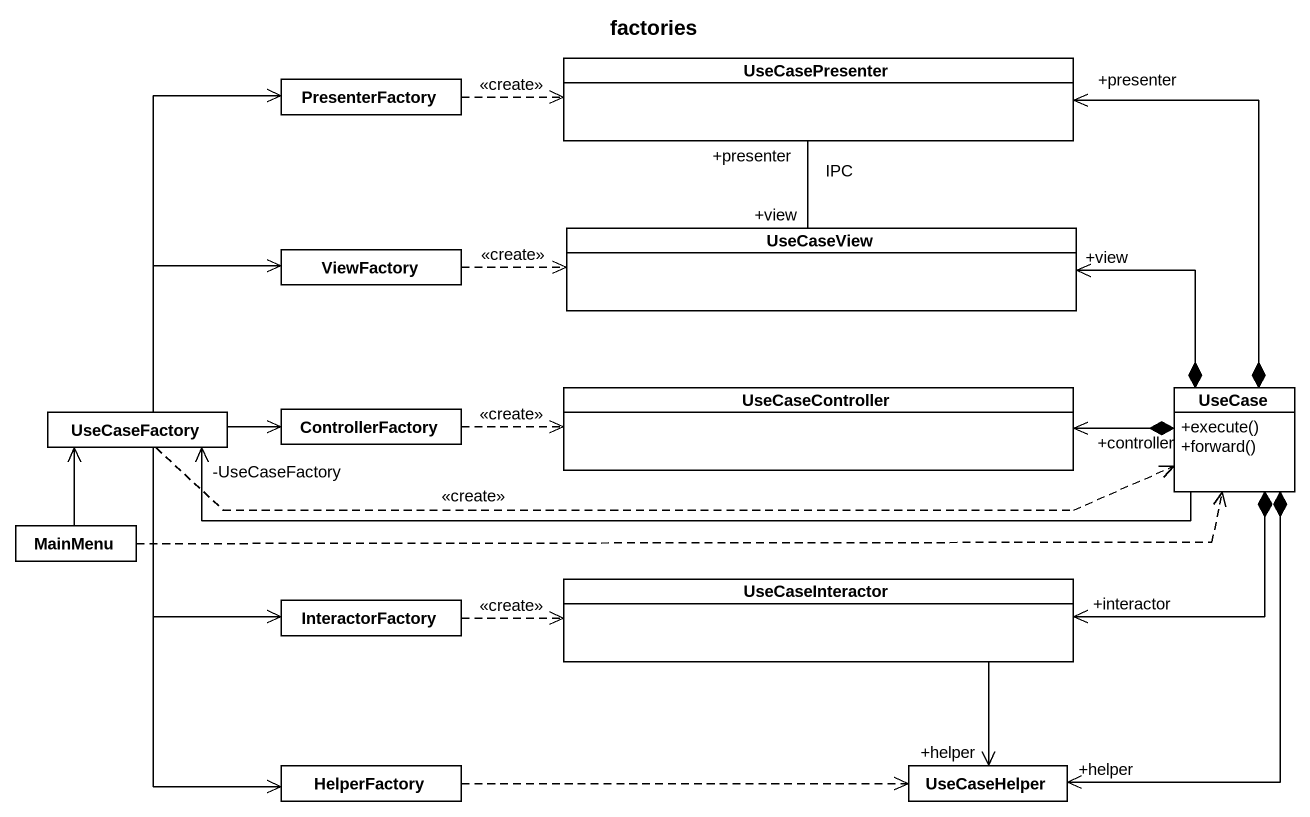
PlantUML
@startuml
title factories
hide circle
hide empty members
skinparam classAttributeIconSize 0
class UseCasePresenter
class PresenterFactory
class ViewFactory
class UseCaseView
class UseCaseFactory
class ControllerFactory
class UseCaseController
class "UseCase" as UseCase_ {
  +execute()
  +forward()
}
class MainMenu
class InteractorFactory
class UseCaseInteractor
class HelperFactory
class UseCaseHelper
UseCasePresenter "+presenter" -- "+view" UseCaseView : IPC
PresenterFactory .right.> UseCasePresenter : <<create>>
ViewFactory .right.> UseCaseView : <<create>>
UseCaseFactory -up-> PresenterFactory
UseCaseFactory -up-> ViewFactory
UseCaseFactory -right-> ControllerFactory
UseCaseFactory .right.> UseCase_ : <<create>>
UseCaseFactory --> InteractorFactory
UseCaseFactory --> HelperFactory
ControllerFactory .right.> UseCaseController : <<create>>
UseCase_ *-up-> "+presenter" UseCasePresenter
UseCase_ *-left-> "+view" UseCaseView
UseCase_ -left-> "-UseCaseFactory" UseCaseFactory
UseCase_ *-left-> "+controller" UseCaseController
UseCase_ *-left-> "+interactor" UseCaseInteractor
UseCase_ *--> "+helper" UseCaseHelper
MainMenu -up-> UseCaseFactory
MainMenu .right.> UseCase_
InteractorFactory .right.> UseCaseInteractor : <<create>>
UseCaseInteractor --> "+helper" UseCaseHelper
HelperFactory .right.> UseCaseHelper
@enduml
